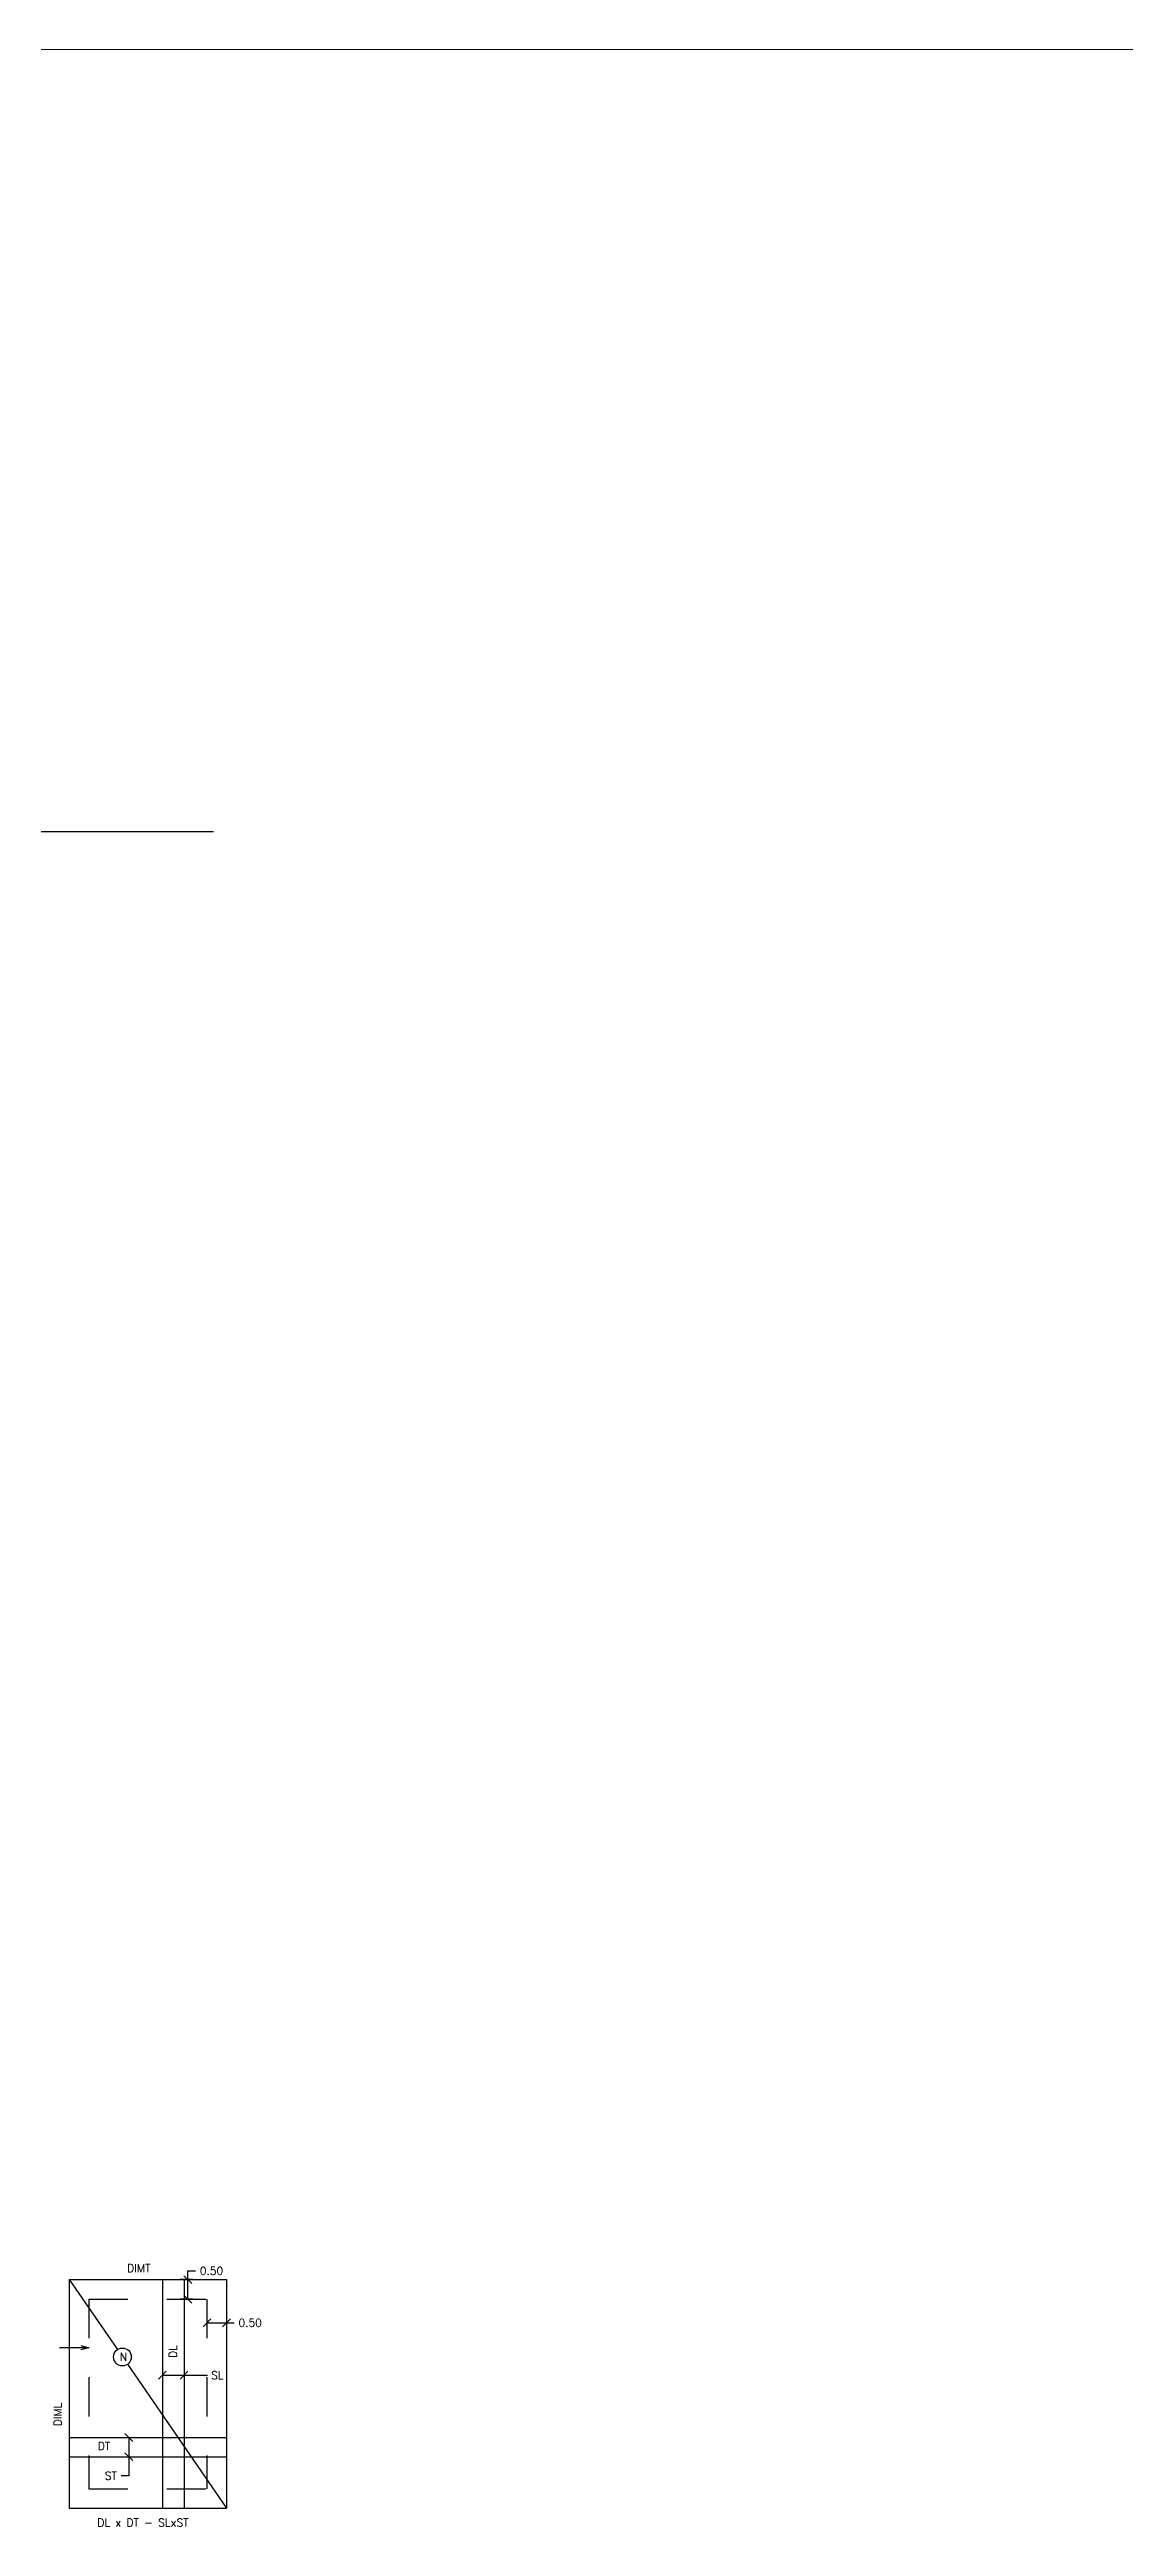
# Model space of a CAD drawing. Header units: metres. Extents: x -44 to 358, y -286 to 66.
# Drawn here: x 9.06 to 11.81, y 5.8 to 12.14 of the extents above; entities that cross this region are included whole.
import ezdxf

# ---------------------------------------------------------------- set-up
doc = ezdxf.new("R2010")
doc.units = ezdxf.units.M
doc.header["$LTSCALE"] = 0.3
doc.header["$PDMODE"] = 3
doc.linetypes.add('CONTINUA', pattern=[0])
doc.linetypes.add('HIDDEN2', pattern=[4.7625, 3.175, -1.5875])
for name, color, linetype in [('ACERO', 5, 'Continuous'), ('DIMTEXTO', 4, 'Continuous'), ('MALLA', 2, 'Continuous'), ('SECCION', 1, 'Continuous')]:
    doc.layers.add(name, color=color, linetype=linetype)
doc.layers.add('BOVEDILLA', color=8, linetype='Continuous', lineweight=5)
doc.styles.add('RomanS', font='romans.shx')
doc.styles.add('SIMPLEX', font='simplex_.ttf', dxfattribs={"height": 0.2})
doc.styles.add('SMPLEX', font='simplex.shx')
doc.dimstyles.new('DIM-10', dxfattribs={"dimscale": 0.1, "dimtxt": 0.2, "dimasz": 0.2, "dimexe": 0.2, "dimexo": 0.2, "dimgap": 0.1, "dimtad": 0, "dimtih": 1, "dimtoh": 1, "dimzin": 0, "dimdsep": 46, "dimtxsty": 'SMPLEX', "dimblk": 'OBLIQUE', "dimcen": 0.2, "dimclrd": 4, "dimclre": 4, "dimclrt": 4, "dimadec": 0, "dimazin": 0, "dimtfac": 1, "dimtmove": 0, "dimatfit": 3, "dimldrblk": 'OPEN30', "dimfxl": 0.5, "dimfxlon": 1, "dimtolj": 1, "dimtzin": 0, "dimarcsym": 0})
doc.dimstyles.new('DIM-15', dxfattribs={"dimscale": 0.15, "dimtxt": 0.2, "dimasz": 0.2, "dimexe": 0.2, "dimexo": 0.1, "dimgap": 0.1, "dimtad": 0, "dimtih": 1, "dimtoh": 1, "dimzin": 0, "dimdsep": 46, "dimtxsty": 'RomanS', "dimblk1": 'OBLIQUE', "dimblk2": 'OBLIQUE', "dimsah": 1, "dimcen": 0.09, "dimclrd": 4, "dimclre": 4, "dimclrt": 4, "dimadec": 0, "dimazin": 0, "dimtfac": 1, "dimtofl": 0, "dimtmove": 1, "dimatfit": 3, "dimldrblk": 'OBLIQUE', "dimfxl": 0.2, "dimfxlon": 1, "dimtolj": 1, "dimtzin": 0, "dimarcsym": 0})

# ---------------------------------------------------------------- blocks, each defined once
blk = doc.blocks.new('_OBLIQUE')
at = {"color": 0, "linetype": 'ByBlock'}
blk.add_line((-0.5, -0.5), (0.5, 0.5), dxfattribs=at)
blk = doc.blocks.new('*D456')
at = {"layer": 'DEFPOINTS', "color": 0, "ltscale": 0.08, "transparency": 16777216}
for p in [(9.3468, 6.197), (9.4022, 6.197), (9.4022, 6.1884)]:
    blk.add_point(p, dxfattribs=at)
at = {"layer": 'MALLA', "color": 4, "lineweight": -2, "ltscale": 0.08, "transparency": 16777216}
for p, q in [((9.3468, 6.1884), (9.3468, 6.1684)), ((9.3468, 6.1884), (9.4022, 6.1884)), ((9.4022, 6.1884), (9.4022, 6.1684)), ((9.4022, 6.1884), (9.4621, 6.1884))]:
    blk.add_line(p, q, dxfattribs=at)
at = {"layer": 'MALLA', "color": 4, "lineweight": -2, "ltscale": 0.08, "transparency": 16777216, "xscale": 0.02, "yscale": 0.02, "zscale": 0.02, "rotation": 180}
blk.add_blockref('_OBLIQUE', (9.3468, 6.1884), dxfattribs=at)
at = {"layer": 'MALLA', "color": 4, "lineweight": -2, "ltscale": 0.08, "transparency": 16777216, "xscale": 0.02, "yscale": 0.02, "zscale": 0.02}
blk.add_blockref('_OBLIQUE', (9.4022, 6.1884), dxfattribs=at)
at = {"layer": 'MALLA', "color": 4, "ltscale": 0.08, "transparency": 16777216, "insert": (9.4874, 6.1884), "char_height": 0.02, "attachment_point": 5, "style": 'SMPLEX'}
blk.add_mtext('\\A1;SL', dxfattribs=at)
blk = doc.blocks.new('_Open30')
at = {"color": 0, "lineweight": -2}
for p, q in [((-1, 0.27), (0, 0)), ((0, 0), (-1, -0.27)), ((0, 0), (-1, 0))]:
    blk.add_line(p, q, dxfattribs=at)
blk = doc.blocks.new('*D457')
at = {"layer": 'DEFPOINTS', "color": 0, "ltscale": 0.08, "transparency": 16777216}
for p in [(9.2126, 6.0289), (9.2126, 5.9799), (9.261, 5.9799)]:
    blk.add_point(p, dxfattribs=at)
at = {"layer": 'MALLA', "color": 4, "lineweight": -2, "ltscale": 0.08, "transparency": 16777216}
for p, q in [((9.2326, 6.0289), (9.281, 6.0289)), ((9.261, 6.0289), (9.261, 5.9799)), ((9.2326, 5.9799), (9.281, 5.9799)), ((9.261, 5.9799), (9.261, 5.931)), ((9.261, 5.931), (9.241, 5.931))]:
    blk.add_line(p, q, dxfattribs=at)
at = {"layer": 'MALLA', "color": 4, "lineweight": -2, "ltscale": 0.08, "transparency": 16777216, "xscale": 0.02, "yscale": 0.02, "zscale": 0.02}
for p, rotation in [((9.261, 6.0289), 90), ((9.261, 5.9799), 270)]:
    blk.add_blockref('_OBLIQUE', p, dxfattribs=dict(at, rotation=rotation))
at = {"layer": 'MALLA', "color": 4, "ltscale": 0.08, "transparency": 16777216, "insert": (9.2148, 5.931), "char_height": 0.02, "attachment_point": 5, "style": 'SMPLEX'}
blk.add_mtext('\\A1;ST', dxfattribs=at)
blk = doc.blocks.new('*D575')
at = {"layer": 'DEFPOINTS', "color": 0, "ltscale": 0.08, "transparency": 16777216}
for p in [(9.4119, 6.4331), (9.4443, 6.4331), (9.4443, 6.3831)]:
    blk.add_point(p, dxfattribs=at)
at = {"layer": 'MALLA', "color": 4, "lineweight": -2, "ltscale": 0.08, "transparency": 16777216}
for p, q in [((9.4243, 6.4331), (9.3919, 6.4331)), ((9.4119, 6.4331), (9.4119, 6.4554)), ((9.4119, 6.4554), (9.4319, 6.4554)), ((9.4119, 6.3831), (9.4119, 6.4331)), ((9.4243, 6.3831), (9.3919, 6.3831))]:
    blk.add_line(p, q, dxfattribs=at)
at = {"layer": 'MALLA', "color": 4, "lineweight": -2, "ltscale": 0.08, "transparency": 16777216, "xscale": 0.02, "yscale": 0.02, "zscale": 0.02}
for p, rotation in [((9.4119, 6.4331), 90), ((9.4119, 6.3831), 270)]:
    blk.add_blockref('_OBLIQUE', p, dxfattribs=dict(at, rotation=rotation))
at = {"layer": 'MALLA', "color": 4, "ltscale": 0.08, "transparency": 16777216, "insert": (9.4723, 6.4554), "char_height": 0.02, "attachment_point": 5, "style": 'SMPLEX'}
blk.add_mtext('\\A1;0.50', dxfattribs=at)
blk = doc.blocks.new('*D576')
at = {"layer": 'DEFPOINTS', "color": 0, "ltscale": 0.08, "transparency": 16777216}
for p in [(9.4608, 6.3333), (9.5108, 6.3333), (9.5108, 6.3225)]:
    blk.add_point(p, dxfattribs=at)
at = {"layer": 'MALLA', "color": 4, "lineweight": -2, "ltscale": 0.08, "transparency": 16777216}
for p, q in [((9.4608, 6.3225), (9.4608, 6.3025)), ((9.4608, 6.3225), (9.5108, 6.3225)), ((9.5108, 6.3225), (9.5108, 6.3025)), ((9.5108, 6.3225), (9.5308, 6.3225))]:
    blk.add_line(p, q, dxfattribs=at)
at = {"layer": 'MALLA', "color": 4, "lineweight": -2, "ltscale": 0.08, "transparency": 16777216, "xscale": 0.02, "yscale": 0.02, "zscale": 0.02, "rotation": 180}
blk.add_blockref('_OBLIQUE', (9.4608, 6.3225), dxfattribs=at)
at = {"layer": 'MALLA', "color": 4, "lineweight": -2, "ltscale": 0.08, "transparency": 16777216, "xscale": 0.02, "yscale": 0.02, "zscale": 0.02}
blk.add_blockref('_OBLIQUE', (9.5108, 6.3225), dxfattribs=at)
at = {"layer": 'MALLA', "color": 4, "ltscale": 0.08, "transparency": 16777216, "insert": (9.5712, 6.3225), "char_height": 0.02, "attachment_point": 5, "style": 'SMPLEX'}
blk.add_mtext('\\A1;0.50', dxfattribs=at)
blk = doc.blocks.new('*D24')
at = {"layer": 'ACERO', "color": 4, "lineweight": -2, "transparency": 16777216}
for p, q in [((113.6498, -45.7981), (113.5898, -45.7981)), ((113.6198, -45.7981), (113.6198, -45.9431)), ((113.6198, -46.1481), (113.6198, -46.0031)), ((113.6498, -46.1481), (113.5898, -46.1481))]:
    blk.add_line(p, q, dxfattribs=at)
at = {"layer": 'DEFPOINTS', "color": 0, "transparency": 16777216}
for p in [(113.6198, -45.7981), (113.762, -45.7981), (113.762, -46.1481)]:
    blk.add_point(p, dxfattribs=at)
at = {"layer": 'ACERO', "color": 4, "lineweight": -2, "transparency": 16777216, "xscale": 0.03, "yscale": 0.03, "zscale": 0.03}
for p, rotation in [((113.6198, -45.7981), 90), ((113.6198, -46.1481), 270)]:
    blk.add_blockref('_OBLIQUE', p, dxfattribs=dict(at, rotation=rotation))
at = {"layer": 'ACERO', "color": 4, "transparency": 16777216, "insert": (113.6198, -45.9731), "char_height": 0.03, "attachment_point": 5, "style": 'RomanS'}
blk.add_mtext('\\A1;0.35', dxfattribs=at)
blk = doc.blocks.new('*D25')
at = {"layer": 'ACERO', "color": 4, "lineweight": -2, "transparency": 16777216}
for p, q in [((114.5942, -45.6948), (114.5642, -45.6948)), ((114.5642, -45.6948), (114.5642, -45.7981)), ((114.5342, -45.7981), (114.5942, -45.7981)), ((114.5642, -45.8481), (114.5642, -45.7981)), ((114.5342, -45.8481), (114.5942, -45.8481))]:
    blk.add_line(p, q, dxfattribs=at)
at = {"layer": 'DEFPOINTS', "color": 0, "transparency": 16777216}
for p in [(114.4963, -45.7981), (114.5642, -45.7981), (114.4963, -45.8481)]:
    blk.add_point(p, dxfattribs=at)
at = {"layer": 'ACERO', "color": 4, "lineweight": -2, "transparency": 16777216, "xscale": 0.03, "yscale": 0.03, "zscale": 0.03}
for p, rotation in [((114.5642, -45.7981), 90), ((114.5642, -45.8481), 270)]:
    blk.add_blockref('_OBLIQUE', p, dxfattribs=dict(at, rotation=rotation))
at = {"layer": 'ACERO', "color": 4, "transparency": 16777216, "insert": (114.6549, -45.6948), "char_height": 0.03, "attachment_point": 5, "style": 'RomanS'}
blk.add_mtext('\\A1;0.05', dxfattribs=at)
blk = doc.blocks.new('*D26')
at = {"layer": 'ACERO', "color": 4, "lineweight": -2, "transparency": 16777216}
for p, q in [((117.6558, -45.9481), (117.7158, -45.9481)), ((117.6858, -45.9481), (117.6858, -46.0181)), ((117.6858, -46.1481), (117.6858, -46.0781)), ((117.6558, -46.1481), (117.7158, -46.1481))]:
    blk.add_line(p, q, dxfattribs=at)
at = {"layer": 'DEFPOINTS', "color": 0, "transparency": 16777216}
for p in [(117.512, -45.9481), (117.6858, -45.9481), (117.512, -46.1481)]:
    blk.add_point(p, dxfattribs=at)
at = {"layer": 'ACERO', "color": 4, "lineweight": -2, "transparency": 16777216, "xscale": 0.03, "yscale": 0.03, "zscale": 0.03}
for p, rotation in [((117.6858, -45.9481), 90), ((117.6858, -46.1481), 270)]:
    blk.add_blockref('_OBLIQUE', p, dxfattribs=dict(at, rotation=rotation))
at = {"layer": 'ACERO', "color": 4, "transparency": 16777216, "insert": (117.6858, -46.0481), "char_height": 0.03, "attachment_point": 5, "style": 'RomanS'}
blk.add_mtext('\\A1;0.20', dxfattribs=at)
blk = doc.blocks.new('*D27')
at = {"layer": 'ACERO', "color": 4, "lineweight": -2, "transparency": 16777216}
for p, q in [((118.1559, -45.7481), (118.2159, -45.7481)), ((118.1859, -45.7481), (118.1859, -45.8181)), ((118.1859, -45.9481), (118.1859, -45.8781)), ((118.1559, -45.9481), (118.2159, -45.9481))]:
    blk.add_line(p, q, dxfattribs=at)
at = {"layer": 'DEFPOINTS', "color": 0, "transparency": 16777216}
for p in [(117.8458, -45.7481), (118.1859, -45.7481), (117.8458, -45.9481)]:
    blk.add_point(p, dxfattribs=at)
at = {"layer": 'ACERO', "color": 4, "lineweight": -2, "transparency": 16777216, "xscale": 0.03, "yscale": 0.03, "zscale": 0.03}
for p, rotation in [((118.1859, -45.7481), 90), ((118.1859, -45.9481), 270)]:
    blk.add_blockref('_OBLIQUE', p, dxfattribs=dict(at, rotation=rotation))
at = {"layer": 'ACERO', "color": 4, "transparency": 16777216, "insert": (118.1859, -45.8481), "char_height": 0.03, "attachment_point": 5, "style": 'RomanS'}
blk.add_mtext('\\A1;0.20', dxfattribs=at)
blk = doc.blocks.new('A$C15C273B5')
at = {"layer": 'ACERO'}
for p, q in [((0.2279, 1.4164), (0.2279, 1.5707)), ((0.2279, 1.5707), (5.2863, 1.5707)), ((0.3879, 0.8507), (0.1879, 0.8507)), ((0.1879, 0.8507), (0.1879, 0)), ((0.3879, 0.8507), (0.3879, 0))]:
    blk.add_line(p, q, dxfattribs=at)
blk.add_lwpolyline([(3.7429, 1.8107), (3.8829, 1.8107, -0.414214), (3.8979, 1.7957), (3.8979, 1.3057, -0.414214), (3.8829, 1.2907), (3.7429, 1.2907, -0.414214), (3.7279, 1.3057), (3.7279, 1.7957, -0.414214)], format="xyb", close=True, dxfattribs=at)
at = {"layer": 'BOVEDILLA'}
for p, q in [((0.3379, 1.2507), (3.5379, 1.5507)), ((3.5379, 1.2507), (0.3379, 1.5507))]:
    blk.add_line(p, q, dxfattribs=at)
at = {"layer": 'SECCION'}
for p, q in [((3.6879, 1.6007), (3.6879, 1.8507)), ((3.6879, 1.8507), (3.9379, 1.8507)), ((3.9379, 1.8507), (3.9379, 1.6507)), ((3.9379, 1.6507), (4.5297, 1.6507)), ((0.1879, 1.2507), (0.1879, 1.6007)), ((0.1879, 1.6007), (3.6879, 1.6007)), ((0.3379, 1.2507), (0.3379, 1.5507)), ((0.3379, 1.5507), (3.5379, 1.5507)), ((3.5379, 1.5507), (3.5379, 1.2507)), ((3.9379, 1.4507), (4.5297, 1.4507)), ((3.9379, 1.4507), (3.9379, 1.2507)), ((0.1879, 1.2507), (3.9379, 1.2507))]:
    blk.add_line(p, q, dxfattribs=at)
blk.add_lwpolyline([(0.1879, 1.2507), (0.2138, 1.2507), (0.2138, 1.209), (0.1879, 1.209)], close=True, dxfattribs=at)
at = {"layer": 'ACERO'}
dim = blk.add_linear_dim(base=(0.9902, 1.6007), p1=(0.9222, 1.5507), p2=(0.9222, 1.6007), angle=90, dimstyle='DIM-15', dxfattribs=at)
dim.commit()
dim.dimension.update_dxf_attribs({"geometry": '*D25', "text_midpoint": (1.0467, 1.704), "dimtype": 128, "insert": (-113.5741, 47.3988)})
for base, p1, p2, picture, middle in [((4.6118, 1.6507), (4.2717, 1.4507), (4.2717, 1.6507), '*D27', (4.6118, 1.5507)), ((0.0457, 1.6007), (0.1879, 1.2507), (0.1879, 1.6007), '*D24', (0.0457, 1.4257)), ((4.1117, 1.4507), (3.9379, 1.2507), (3.9379, 1.4507), '*D26', (4.1117, 1.3507))]:
    dim = blk.add_linear_dim(base=base, p1=p1, p2=p2, angle=90, dimstyle='DIM-15', dxfattribs=at)
    dim.commit()
    dim.dimension.update_dxf_attribs({"geometry": picture, "text_midpoint": middle, "insert": (-113.5741, 47.3988)})

msp = doc.modelspace()

# ---------------------------------------------------------------- linework, layer by layer
at = {"color": 8, "linetype": 'CONTINUA', "lineweight": 0, "ltscale": 5}
msp.add_line((3.5833333, 12.1398128), (13.0833333, 12.1398128), dxfattribs=at)
at = {"layer": 'DIMTEXTO', "color": 1, "ltscale": 5}
msp.add_circle((9.2444893, 6.2351151), 0.0228105, dxfattribs=at)
at = {"layer": 'MALLA', "color": 6, "ltscale": 0.08}
for p, q in [((9.1082925, 6.4331138), (9.5107566, 6.4331138)), ((9.1082925, 6.4331138), (9.1082925, 5.8480239)), ((9.5107566, 6.4331138), (9.5107566, 5.8480239)), ((9.1082925, 5.8480239), (9.5107566, 5.8480239))]:
    msp.add_line(p, q, dxfattribs=at)
at = {"layer": 'MALLA', "ltscale": 0.08}
for p, q in [((9.1082925, 6.4331138), (9.2315618, 6.2539087)), ((9.2574169, 6.2163215), (9.5107566, 5.8480239))]:
    msp.add_line(p, q, dxfattribs=at)
at = {"layer": 'MALLA', "linetype": 'Continuous', "ltscale": 0.2}
for p, q in [((9.3467895, 6.4331138), (9.3467895, 5.8480239)), ((9.4021537, 6.4331138), (9.4021537, 5.8480239)), ((9.1082925, 6.0288705), (9.5107566, 6.0288705)), ((9.1082925, 5.9799358), (9.5107566, 5.9799358))]:
    msp.add_line(p, q, dxfattribs=at)
at = {"layer": 'MALLA', "linetype": 'HIDDEN2', "ltscale": 0.002}
for p, q in [((9.1582925, 6.3831138), (9.4607566, 6.3831138)), ((9.1582925, 6.3831138), (9.1582925, 5.8980239)), ((9.4607566, 6.3831138), (9.4607566, 5.8980239)), ((9.1582925, 5.8980239), (9.4607566, 5.8980239))]:
    msp.add_line(p, q, dxfattribs=at)

# ---------------------------------------------------------------- block references
at = {"layer": 'ACERO'}
msp.add_blockref('A$C15C273B5', (4.1914783, 8.5678169), dxfattribs=at)

# ---------------------------------------------------------------- texts
at = {"layer": 'MALLA', "color": 4, "style": 'SIMPLEX'}
for s, p in [('DIMT', (9.2568902, 6.4524038)), ('N', (9.2374996, 6.2255551)), ('DT', (9.1815672, 5.9971713)), ('DL x DT - SLxST', (9.1802303, 5.801358))]:
    msp.add_text(s, height=0.02, dxfattribs=at).set_placement(p)
for s, p in [('DL', (9.3836772, 6.2327921)), ('DIML', (9.0889754, 6.0581559))]:
    msp.add_text(s, height=0.02, rotation=90, dxfattribs=at).set_placement(p)

# ---------------------------------------------------------------- dimensions: what is measured, and where the dimension line sits
at = {"layer": 'MALLA', "ltscale": 0.08}
for base, p1, p2, angle, text, picture, middle in [((9.4118532, 6.4331138), (9.4442782, 6.3831138), (9.4442782, 6.4331138), 90, '0.50', '*D575', (9.4723294, 6.4554221)), ((9.4021537, 6.1884403), (9.3467895, 6.1969505), (9.4021537, 6.1969505), 0, 'SL', '*D456', (9.4873833, 6.1884403)), ((9.2609543, 5.9799358), (9.2126353, 6.0288705), (9.2126353, 5.9799358), 90, 'ST', '*D457', (9.2147638, 5.9310003))]:
    dim = msp.add_linear_dim(base=base, p1=p1, p2=p2, angle=angle, text=text, dimstyle='DIM-10', dxfattribs=at)
    dim.commit()
    dim.dimension.update_dxf_attribs({"geometry": picture, "text_midpoint": middle, "dimtype": 160})
dim = msp.add_linear_dim(base=(9.5107566, 6.3224731), p1=(9.4607566, 6.3332749), p2=(9.5107566, 6.3332749), angle=0, text='0.50', dimstyle='DIM-10', dxfattribs=at)
dim.commit()
dim.dimension.update_dxf_attribs({"geometry": '*D576', "text_midpoint": (9.5712328, 6.3224731)})

# ---------------------------------------------------------------- leaders
at = {"layer": 'DIMTEXTO'}
msp.add_leader([(9.1582925, 6.2588849), (9.08354, 6.2588849)], dimstyle='DIM-10', override={"dimgap": 0.1, "dimtad": 0}, dxfattribs=at)

doc.saveas('drawing.dxf')
